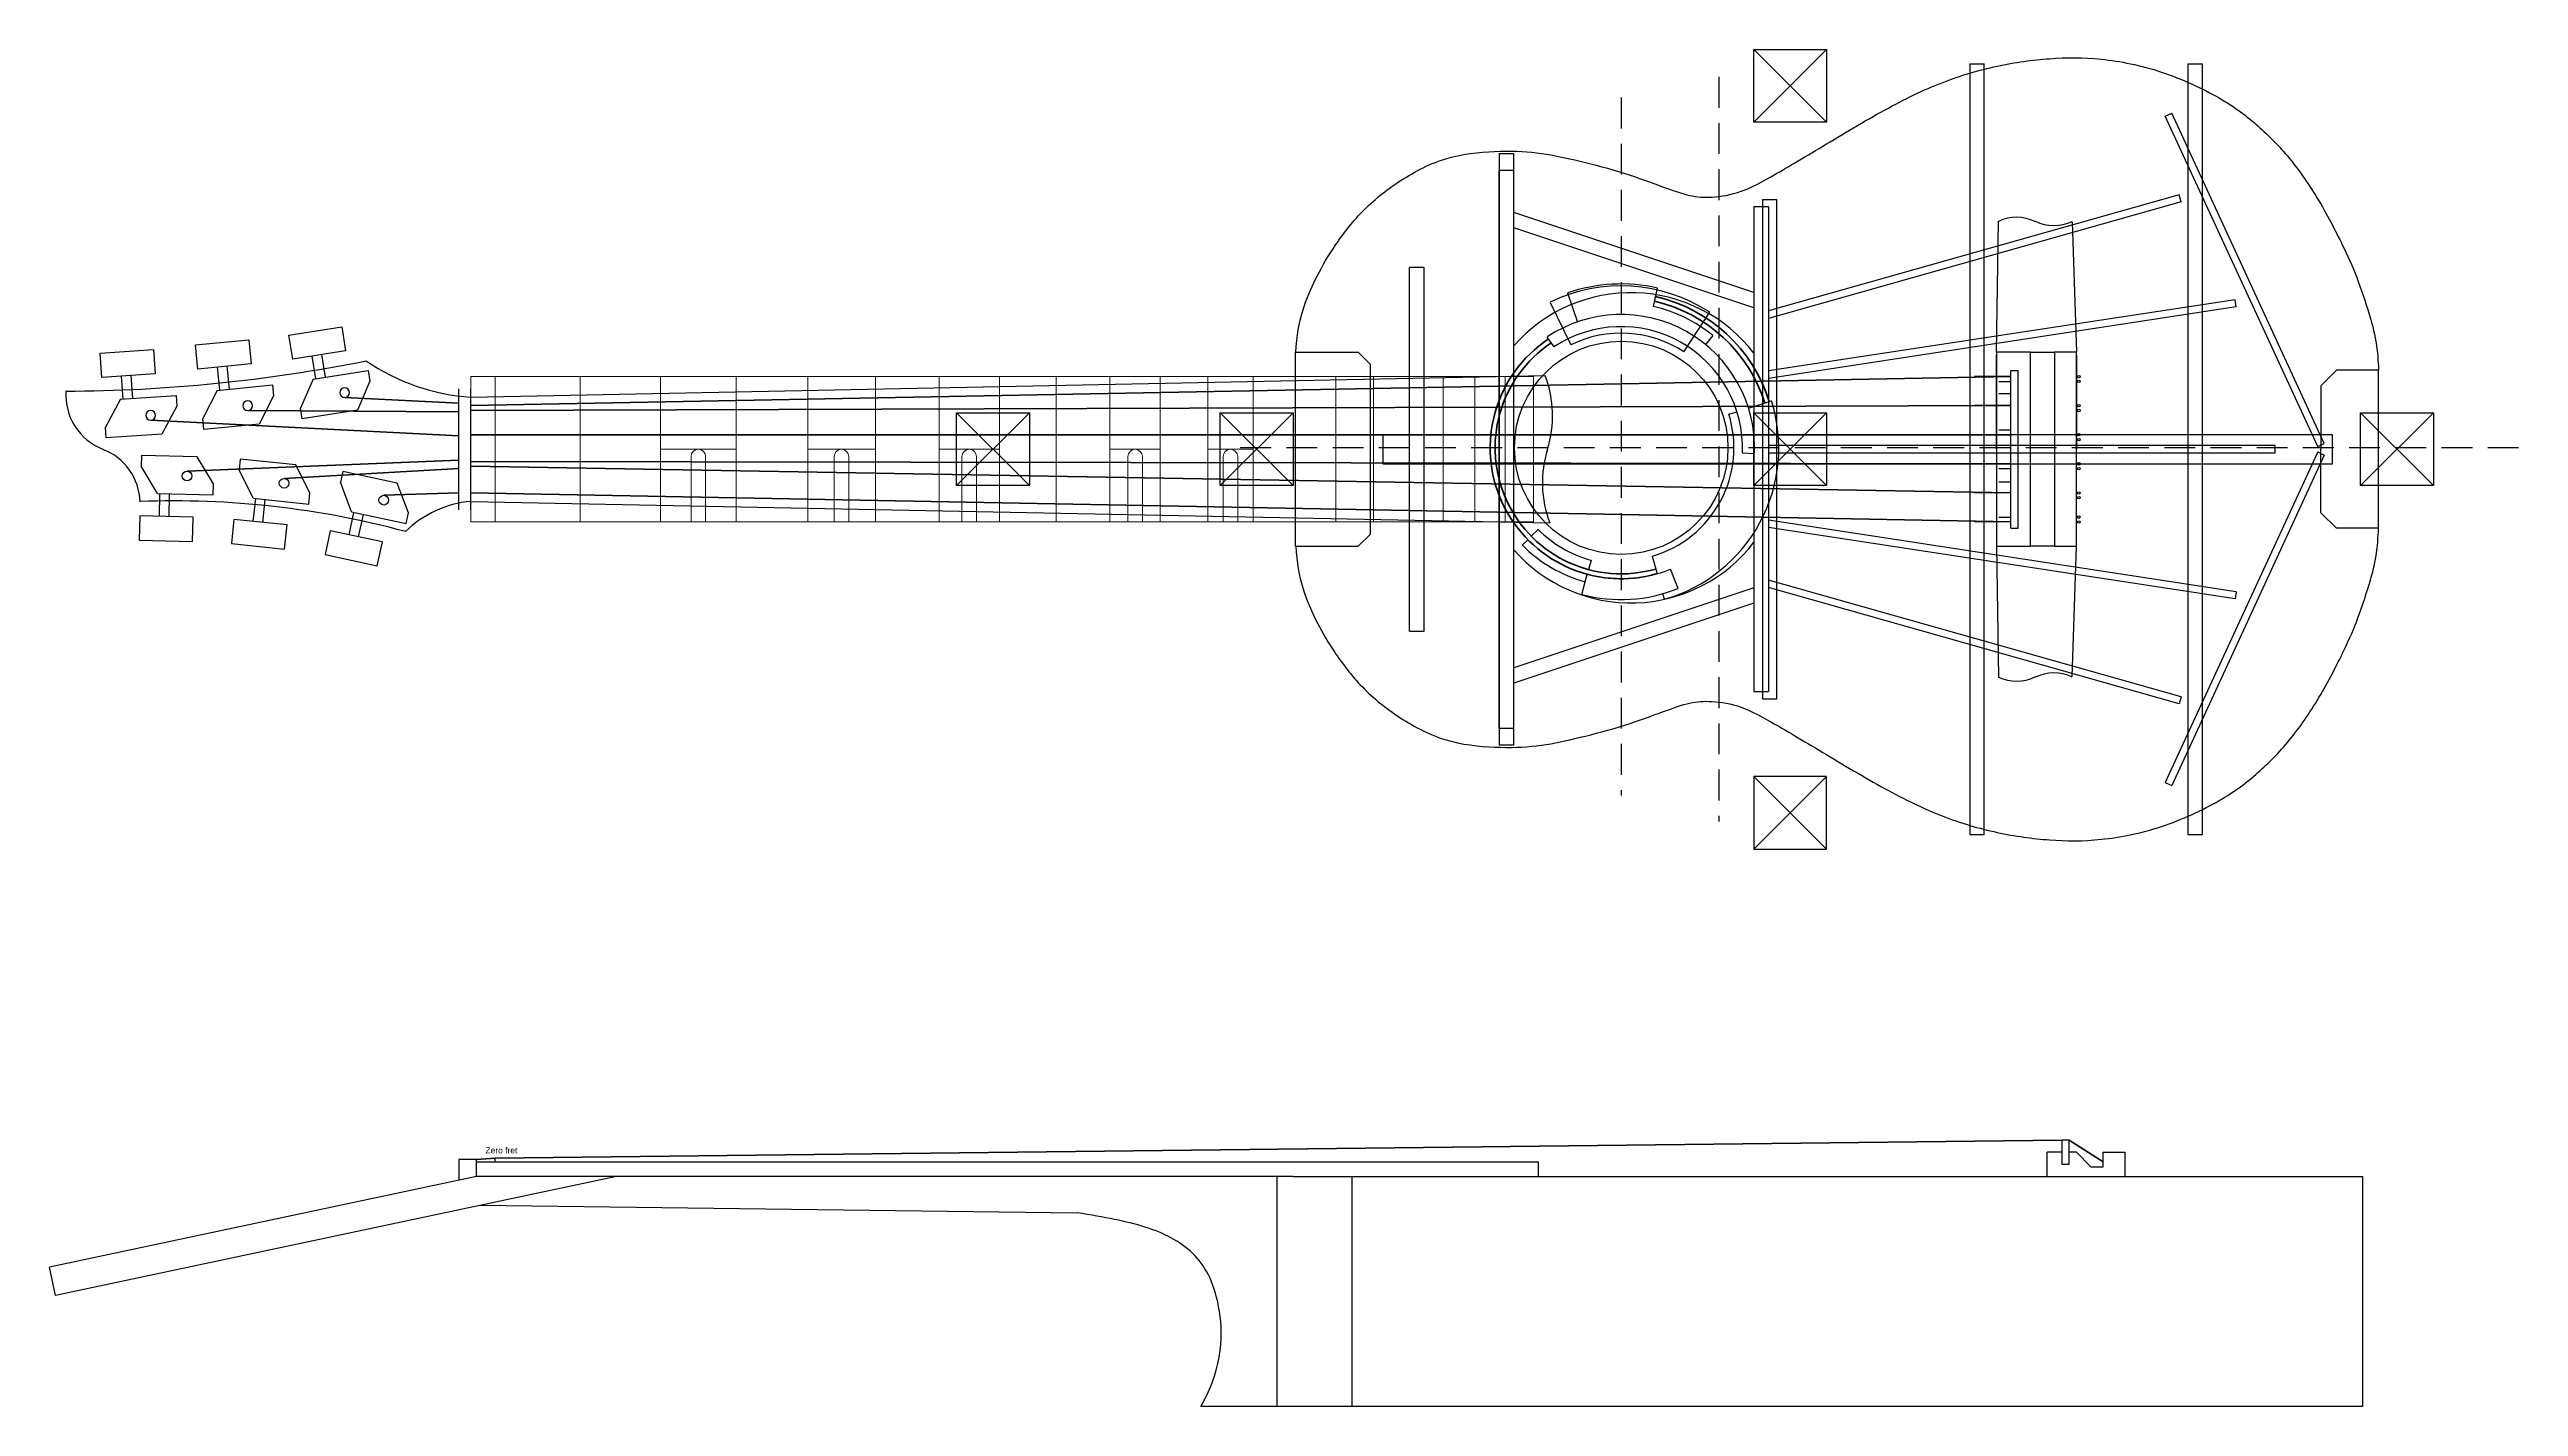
# Model space of a CAD drawing. Header units: millimetres. Extents: x -200 to 1500, y -1015 to 1075.
# Drawn here: x -184 to 834, y -395 to 165 of the extents above; entities that cross this region are included whole.
import ezdxf

# ---------------------------------------------------------------- set-up
doc = ezdxf.new("R2010")
doc.units = ezdxf.units.MM
doc.linetypes.add('DASHED', pattern=[19.05, 12.7, -6.35])
doc.layers.get('0').update_dxf_attribs({"linetype": 'CONTINUOUS', "lineweight": 25, "true_color": 0x000000})
for name, color, linetype, lineweight, true_color in [('bracing_back', 54, 'CONTINUOUS', 25, 0x808000), ('bracing_top', 94, 'CONTINUOUS', 25, 0x008000), ('dimensions', 5, 'DASHED', 25, 0x0000ff), ('frets', 7, 'CONTINUOUS', 13, 0x000000), ('guides', 252, 'CONTINUOUS', 25, 0xa0a0a4), ('rosette', 7, 'CONTINUOUS', 25, 0x000000), ('strings', 7, 'CONTINUOUS', 25, 0x000000)]:
    doc.layers.add(name, color=color, linetype=linetype, lineweight=lineweight, true_color=true_color)
doc.styles.add('textstyle10', font='')
doc.styles.get('textstyle10').set_extended_font_data('Arial')

# ---------------------------------------------------------------- blocks, each defined once
blk = doc.blocks.new('tuner')
for p, q in [((4, 8), (-19, 8)), ((-19, 8), (-19, 3.5)), ((4, 8), (-19, 8)), ((-19, 8), (-19, 3.5)), ((4, 8), (-19, 8)), ((-19, 8), (-19, 3.5)), ((4, 8), (-19, 8)), ((-19, 8), (-19, 3.5)), ((-12, -7.5), (-19, 3.5)), ((-12, -7.5), (-19, 3.5)), ((-12, -7.5), (-19, 3.5)), ((-12, -7.5), (-19, 3.5)), ((11, -3), (4, 8)), ((11, -3), (4, 8)), ((11, -3), (4, 8)), ((11, -3), (4, 8)), ((-12, -7.5), (11, -7.5)), ((-12, -7.5), (11, -7.5)), ((-12, -7.5), (11, -7.5)), ((-12, -7.5), (11, -7.5)), ((-11, -17), (-11, -7.5)), ((-11, -17), (-11, -7.5)), ((-11, -17), (-11, -7.5)), ((-11, -17), (-11, -7.5)), ((-7, -17), (-7, -7.5)), ((-7, -17), (-7, -7.5)), ((-7, -17), (-7, -7.5)), ((-7, -17), (-7, -7.5)), ((11, -7.5), (11, -3)), ((11, -7.5), (11, -3)), ((11, -7.5), (11, -3)), ((11, -7.5), (11, -3)), ((3, -17), (-19, -17)), ((-19, -17), (-19, -27)), ((3, -17), (-19, -17)), ((-19, -17), (-19, -27)), ((3, -17), (-19, -17)), ((-19, -17), (-19, -27)), ((3, -17), (-19, -17)), ((-19, -17), (-19, -27)), ((3, -27), (3, -17)), ((3, -27), (3, -17)), ((3, -27), (3, -17)), ((3, -27), (3, -17)), ((-19, -27), (3, -27)), ((-19, -27), (3, -27)), ((-19, -27), (3, -27)), ((-19, -27), (3, -27))]:
    blk.add_line(p, q)
blk.add_circle((0, 0), 2)
blk.add_circle((0, 0), 2)
blk.add_circle((0, 0), 2)
blk.add_circle((0, 0), 2)

msp = doc.modelspace()

# ---------------------------------------------------------------- linework, layer by layer
for p, q in [((619, 40), (619.9, 94.1)), ((650.2, 93.9), (652, 40)), ((330, 40), (355.9, 40)), ((330, -40), (330, 40)), ((355.9, 40), (360.9, 35)), ((360.9, -35), (360.9, 35)), ((633, 40), (619, 40)), ((619, 40), (619, -40)), ((619, 0), (619, 38.8)), ((625, -32.5), (625, 32.5)), ((625, 32.5), (628, 32.5)), ((628, -32.5), (628, 32.5)), ((633, -40), (633, 40)), ((633, 40), (643, 40)), ((652, 40), (643, 40)), ((643, 40), (643, -40)), ((652, -40), (652, 40)), ((652, 38.8), (652, 0)), ((759.2, 32.6), (752.8, 26.2)), ((776.6, 32.6), (759.2, 32.6)), ((776.6, -32.6), (776.6, 32.6)), ((-15, -25), (-15, 25)), ((-10, 21.5), (433, 30.4)), ((-10, -25), (-10, 25)), ((625, 30), (610, 30)), ((620, 28), (625, 28)), ((620, 23), (625, 23)), ((752.8, 26.2), (752.8, 0)), ((625, 18), (610, 18)), ((625, 6), (610, 6)), ((620, 8), (625, 8)), ((752.8, -26.2), (752.8, 0)), ((625, -6), (610, -6)), ((619, 0), (619, -38.8)), ((620, -8), (625, -8)), ((652, -38.8), (652, 0)), ((625, -18), (610, -18)), ((620, -13.4), (625, -13.4)), ((-10, -21.5), (434.8, -30.4)), ((625, -30), (610, -30)), ((620, -28), (625, -28)), ((759.2, -32.6), (752.8, -26.2)), ((330, -40), (355.9, -40)), ((360.9, -35), (355.9, -40)), ((619, -40), (619.9, -94.1)), ((619, -40), (633, -40)), ((625, -32.5), (628, -32.5)), ((643, -40), (633, -40)), ((643, -40), (652, -40)), ((650.2, -93.9), (652, -40)), ((776.6, -32.6), (759.2, -32.6)), ((649, -285), (646, -285)), ((646, -285), (646, -295)), ((649, -295), (649, -285)), ((-7.7, -293), (-15, -293)), ((-15, -293), (-15, -301.5)), ((-7.7, -300), (-7.7, -293)), ((-7.7, -294), (430, -294)), ((0, -294), (0, -292.5)), ((430, -294), (430, -300)), ((640, -300), (640, -290)), ((646, -290), (640, -290)), ((646, -290), (646, -295)), ((646, -295), (649, -295)), ((652, -290), (649, -290)), ((652, -290), (658, -296)), ((663, -290), (672, -290)), ((663, -296), (663, -290)), ((672, -290), (672, -300)), ((-7.7, -300), (-183.8, -337.4)), ((50, -300), (-181.3, -349.2)), ((329, -300), (-7.7, -300)), ((322.5, -395), (322.5, -300)), ((329, -300), (770, -300)), ((658, -296), (663, -296)), ((770, -300), (770, -395)), ((-6.1, -311.9), (240, -315)), ((329, -395), (291, -395)), ((770, -395), (329, -395))]:
    msp.add_line(p, q)
at = {"color": 9, "true_color": 0xc0c0c0}
msp.add_line((353.4, -395), (353.4, -300), dxfattribs=at)
for centre in [(653, 30), (653, 28), (653, 18), (653, 16), (653, 6), (653, 4), (653, -6), (653, -8), (653, -18), (653, -20), (653, -28), (653, -30)]:
    msp.add_circle(centre, 0.5)
for centre, radius, start, end in [((627.3, 78.2), 17.5, 64.0719, 115.1812), ((642.7, 109.8), 17.5, 244.0719, 295.5194), ((-178.8, 662.2), 638.2, 270.1594, 281.3505), ((-4.2, 107.8), 86.5, 235.5535, 266.172), ((-153, 22.4), 24, 176.0782, 248.7721), ((389.3, 13.9), 46.7, 342.6532, 20.6459), ((478.5, -13.9), 46.7, 162.6532, 200.6853), ((-170.4, -22.4), 24, 1.6973, 68.7721), ((-132.4, -388.2), 366.9, 74.9288, 92.1897), ((-5.9, -65.8), 44.5, 95.3296, 134.3551), ((627.3, -78.2), 17.5, 244.8188, 295.9281), ((642.7, -109.8), 17.5, 64.4806, 115.9281)]:
    msp.add_arc(centre, radius, start, end)
for points in [[(330.2, 40), (330.4, 46.7), (332.7, 57.8), (338.1, 70.4), (344.7, 82.1), (356.1, 97.7), (371.3, 110.3), (391.3, 121.2), (412.9, 123.3), (429.8, 122.8), (444.5, 119.6), (463.5, 114.9), (480.6, 108.6), (491.9, 104.5), (499.8, 103.6), (512.2, 105.1), (524.8, 111.5), (546.5, 124.5), (573.6, 140.8), (596.6, 152), (619.5, 158.7), (641.2, 161.6), (661.4, 161.8), (687.1, 156.8), (712.7, 144.8), (727.1, 133.7), (739.8, 120.9), (752.3, 103), (763.1, 81.7), (768.1, 70.1), (773.8, 52.9), (776.2, 42), (776.6, 32.6), (776.6, 32.6)], [(330.2, -40), (330.4, -46.7), (332.7, -57.8), (338.1, -70.4), (344.7, -82.1), (356.1, -97.7), (371.3, -110.3), (391.3, -121.2), (412.9, -123.3), (429.8, -122.8), (444.5, -119.6), (463.5, -114.9), (480.6, -108.6), (491.9, -104.5), (499.8, -103.6), (512.2, -105.1), (524.8, -111.5), (546.5, -124.5), (573.6, -140.8), (596.6, -152), (619.5, -158.7), (641.2, -161.6), (661.4, -161.8), (687.1, -156.8), (712.7, -144.8), (727.1, -133.7), (739.8, -120.9), (752.3, -103), (763.1, -81.7), (768.1, -70.1), (773.8, -52.9), (776.2, -42), (776.6, -32.6), (776.6, -32.6)], [(291, -395), (300.6, -378.1), (300, -350), (289, -330), (269, -320), (251.3, -316.9), (240, -315)]]:
    msp.add_open_spline(points, degree=3)
at = {"layer": 'bracing_back'}
for p, q in [((608, 159), (614, 159)), ((608, 159), (608, -159)), ((614, -159), (614, 159)), ((698, 159), (698, -159)), ((698, 159), (704, 159)), ((704, -159), (704, 159)), ((414, 122), (414, -122)), ((414, 122), (420, 122)), ((420, -122), (420, 122)), ((522.5, 103), (522.5, -103)), ((522.5, 103), (528.5, 103)), ((528.5, -103), (528.5, 103)), ((757.6, 6), (366, 6)), ((366, 6), (366, -6)), ((757.6, -6), (757.6, 6)), ((366, -6), (757.6, -6)), ((522.5, -103), (528.5, -103)), ((414, -122), (420, -122)), ((608, -159), (614, -159)), ((698, -159), (704, -159))]:
    msp.add_line(p, q, dxfattribs=at)
at = {"layer": 'bracing_top'}
for p, q in [((688.6, 137.5), (691.3, 138.7)), ((751.5, 1.1), (688.6, 137.5)), ((754.2, 2.4), (691.3, 138.7)), ((420, 115), (414, 115)), ((414, -115), (414, 115)), ((420, -115), (420, 115)), ((694.4, 105), (525, 57.1)), ((695.2, 102.1), (525, 54)), ((695.2, 102.1), (694.4, 105)), ((519, 64.7), (420, 97.7)), ((525, 100), (519, 100)), ((519, 100), (519, -100)), ((525, 100), (525, -100)), ((519, 58.3), (420, 91.3)), ((383, 75), (377, 75)), ((377, -75), (377, 75)), ((383, -75), (383, 75)), ((717.4, 61.7), (525, 32.3)), ((717.8, 58.8), (717.4, 61.7)), ((717.8, 58.8), (525, 29.2)), ((734, 1.5), (525, 1.5)), ((734, -1.5), (734, 1.5)), ((751.5, 1.1), (754.2, 2.4)), ((525, -1.5), (734, -1.5)), ((751.5, -1.1), (688.6, -137.5)), ((754.2, -2.4), (691.3, -138.7)), ((751.5, -1.1), (754.2, -2.4)), ((717.8, -58.8), (525, -29.2)), ((717.4, -61.7), (525, -32.3)), ((519, -57.2), (420, -90.2)), ((695.2, -102.1), (525, -54)), ((694.4, -105), (525, -57.1)), ((717.8, -58.8), (717.4, -61.7)), ((519, -63.5), (420, -96.5)), ((377, -75), (383, -75)), ((519, -100), (525, -100)), ((695.2, -102.1), (694.4, -105)), ((414, -115), (420, -115)), ((688.6, -137.5), (691.3, -138.7))]:
    msp.add_line(p, q, dxfattribs=at)
for start, end in [(37.5326, 138.9266), (221.0734, 322.4674)]:
    msp.add_arc((468.3, 0.6), 64, start, end, dxfattribs=at)
at = {"layer": 'dimensions'}
for p, q in [((504.5, 153.6), (504.5, -153.6)), ((464.3, 145.1), (464.3, -142.9)), ((834.3, 0.6), (304.3, 0.6))]:
    msp.add_line(p, q, dxfattribs=at)
at = {"layer": 'frets'}
for p, q in [((-10, -30), (-10, 30)), ((-10, 30), (428.1, 30)), ((0, -30), (0, 30)), ((35.1, -30), (35.1, 30)), ((68.2, -30), (68.2, 30)), ((99.4, -30), (99.4, 30)), ((128.9, -30), (128.9, 30)), ((156.8, -30), (156.8, 30)), ((183.1, -30), (183.1, 30)), ((207.9, -30), (207.9, 30)), ((231.3, -30), (231.3, 30)), ((253.4, -30), (253.4, 30)), ((274.2, -30), (274.2, 30)), ((293.9, -30), (293.9, 30)), ((312.5, -30), (312.5, 30)), ((330, -30), (330, 30)), ((346.6, -30), (346.6, 30)), ((362.2, -30), (362.2, 30)), ((377, -30), (377, 30)), ((390.9, -30), (390.9, 30)), ((404, -30), (404, 30)), ((416.4, -30), (416.4, 30)), ((428.1, -30), (428.1, 30)), ((68.2, 0), (99.4, 0)), ((128.9, 0), (156.8, 0)), ((142.8, 0), (142.8, 0)), ((183.1, 0), (207.9, 0)), ((253.4, 0), (274.2, 0)), ((267.5, 0), (267.5, 0)), ((293.9, 0), (312.5, 0)), ((80.8, -3), (80.8, -30)), ((83.8, 0), (83.8, 0)), ((86.8, -30), (86.8, -3)), ((139.8, -3), (139.8, -30)), ((145.8, -30), (145.8, -3)), ((192.5, -3), (192.5, -30)), ((195.5, 0), (195.5, 0)), ((198.5, -30), (198.5, -3)), ((260.9, -3), (260.9, -30)), ((266.9, -30), (266.9, -3)), ((300.2, -3), (300.2, -30)), ((303.9, 0), (303.9, 0)), ((306.2, -30), (306.2, -3)), ((-10, -30), (428.1, -30))]:
    msp.add_line(p, q, dxfattribs=at)
for centre, start, end in [((142.8, -3), 90, 180), ((142.8, -3), 0, 90), ((263.9, -3), 90, 180), ((263.9, -3), 0, 90), ((83.8, -3), 90, 180), ((83.8, -3), 0, 90), ((195.5, -3), 90, 180), ((195.5, -3), 0, 90), ((303.2, -3), 90, 180), ((303.2, -3), 0, 90)]:
    msp.add_arc(centre, 3, start, end, dxfattribs=at)
at = {"layer": 'guides'}
for p, q in [((519, 165), (549, 135)), ((549, 165), (519, 135)), ((519, 135), (519, 165)), ((519, 165), (549, 165)), ((549, 165), (549, 135)), ((549, 135), (519, 135)), ((190.3, 15), (220.3, -15)), ((220.3, 15), (190.3, -15)), ((190.3, -15), (190.3, 15)), ((190.3, 15), (220.3, 15)), ((220.3, 15), (220.3, -15)), ((299, 15), (329, -15)), ((329, 15), (299, -15)), ((299, -15), (299, 15)), ((299, 15), (329, 15)), ((329, 15), (329, -15)), ((519, 15), (549, -15)), ((549, 15), (519, -15)), ((519, -15), (519, 15)), ((519, 15), (549, 15)), ((549, 15), (549, -15)), ((769.2, 15), (799.2, -15)), ((799.2, 15), (769.2, -15)), ((769.2, -15), (769.2, 15)), ((769.2, 15), (799.2, 15)), ((799.2, 15), (799.2, -15)), ((220.3, -15), (190.3, -15)), ((329, -15), (299, -15)), ((549, -15), (519, -15)), ((799.2, -15), (769.2, -15)), ((519, -165), (549, -135)), ((549, -165), (519, -135)), ((519, -135), (519, -165)), ((549, -135), (519, -135)), ((549, -165), (549, -135)), ((519, -165), (549, -165))]:
    msp.add_line(p, q, dxfattribs=at)
at = {"layer": 'rosette'}
for p, q in [((442.2, 64.5), (446.3, 52.5)), ((442.2, 64.5), (446.3, 52.5)), ((479.2, 66.5), (477.5, 58.9)), ((479.2, 66.5), (477.5, 58.9)), ((478, 61), (478.5, 63)), ((435, 60.6), (443.5, 43.1)), ((490.1, 40.2), (500.8, 56.5)), ((436.6, 42.2), (433.8, 46.3)), ((502.1, 46.9), (499.1, 43.2)), ((502.1, 46.9), (499.1, 43.2)), ((508.7, 14.5), (512, 15.5)), ((516.8, 17), (526.3, 20)), ((514.2, -1.5), (519.2, -1.7)), ((423.5, -39.5), (425.8, -37.3)), ((423.5, -39.5), (425.8, -37.3)), ((430.1, -33.1), (427.2, -35.9)), ((430.1, -33.1), (427.2, -35.9)), ((451.9, -45.8), (450.8, -49.7)), ((451.9, -45.8), (450.8, -49.7)), ((477.1, -44.1), (479.1, -51.4)), ((487.8, -57.5), (484.6, -49.5)), ((487.8, -57.5), (484.6, -49.5)), ((448.1, -59.9), (449.5, -54.7)), ((448.1, -59.9), (449.5, -54.7)), ((449.5, -54.7), (450.3, -51.6)), ((449.5, -54.7), (450.3, -51.6)), ((482.1, -61.9), (481.5, -59.6)), ((482.1, -61.9), (481.5, -59.6))]:
    msp.add_line(p, q, dxfattribs=at)
msp.add_circle((464.3, 0.6), 44, dxfattribs=at)
for radius, start, end in [(66.8, 56.8949, 116.0244), (67.6, 77.2196, 109.0756), (67.6, 77.2196, 109.0756), (55, 357.6594, 123.6901), (59.8, 50.7587, 77.2196), (59.8, 50.7587, 77.2196), (50, 357.6594, 123.6901), (47.3, 56.8949, 116.0244), (46.5, 285.9454, 17.3932), (65, 285.9454, 17.3932), (57.2, 224.4889, 254.9904), (57.2, 224.4889, 254.9904), (48, 224.4889, 254.9904), (48, 224.4889, 254.9904), (54, 254.9904, 292.0571), (54, 254.9904, 292.0571), (62.6, 254.9904, 292.0571), (62.6, 254.9904, 292.0571)]:
    msp.add_arc((464.3, 0.6), radius, start, end, dxfattribs=at)
at = {"layer": 'rosette', "lineweight": 70}
for radius, start, end in [(64, 17.3932, 77.1844), (62, 17.3932, 77.1844), (54, 123.6901, 285.9454), (52, 123.6901, 285.9454)]:
    msp.add_arc((464.3, 0.6), radius, start, end, dxfattribs=at)
at = {"layer": 'strings', "color": 9, "lineweight": 70, "true_color": 0xc0c0c0}
for p, q in [((-15, 19), (-62, 21.4)), ((-10, 18), (625, 30))]:
    msp.add_line(p, q, dxfattribs=at)
at = {"layer": 'strings', "color": 9, "lineweight": 80, "true_color": 0xc0c0c0}
for p, q in [((-15, 5.5), (-142, 12)), ((-10, 6), (625, 6))]:
    msp.add_line(p, q, dxfattribs=at)
at = {"layer": 'strings', "color": 252, "lineweight": 106, "true_color": 0xa0a0a4}
for p, q in [((-15, 15.5), (-102, 16)), ((-10, 16), (625, 18))]:
    msp.add_line(p, q, dxfattribs=at)
at = {"layer": 'strings', "color": 9, "lineweight": 100, "true_color": 0xc0c0c0}
for p, q in [((-15, -4.5), (-127, -9)), ((-10, -5), (625, -6))]:
    msp.add_line(p, q, dxfattribs=at)
at = {"layer": 'strings', "color": 252, "lineweight": 90, "true_color": 0xa0a0a4}
for p, q in [((-15, -8), (-87, -12)), ((-10, -7), (625, -18))]:
    msp.add_line(p, q, dxfattribs=at)
at = {"layer": 'strings', "color": 252, "lineweight": 70, "true_color": 0xa0a0a4}
for p, q in [((-15, -18), (-45.9, -19)), ((-10, -18), (625, -30)), ((0, -292.5), (646, -285)), ((649, -285), (663, -294)), ((0, -292.5), (-7.7, -293))]:
    msp.add_line(p, q, dxfattribs=at)
at = {"layer": 'strings'}
msp.add_line((-181.3, -349.2), (-183.8, -337.4), dxfattribs=at)

# ---------------------------------------------------------------- block references
at = {"yscale": -1}
for p, rotation in [((-62, 23.4), 368.99999999999994), ((-142, 14), 364), ((-102, 18), 365.5)]:
    msp.add_blockref('tuner', p, dxfattribs=dict(at, rotation=rotation))
for p, rotation in [((-127, -11), -1.5), ((-87, -14), -6), ((-45.9, -21), -12)]:
    msp.add_blockref('tuner', p, dxfattribs=dict(rotation=rotation))

# ---------------------------------------------------------------- texts
at = {"insert": (-4, -288), "char_height": 2.5, "attachment_point": 1, "style": 'textstyle10'}
msp.add_mtext('Zero fret', dxfattribs=at)

doc.saveas('drawing.dxf')
